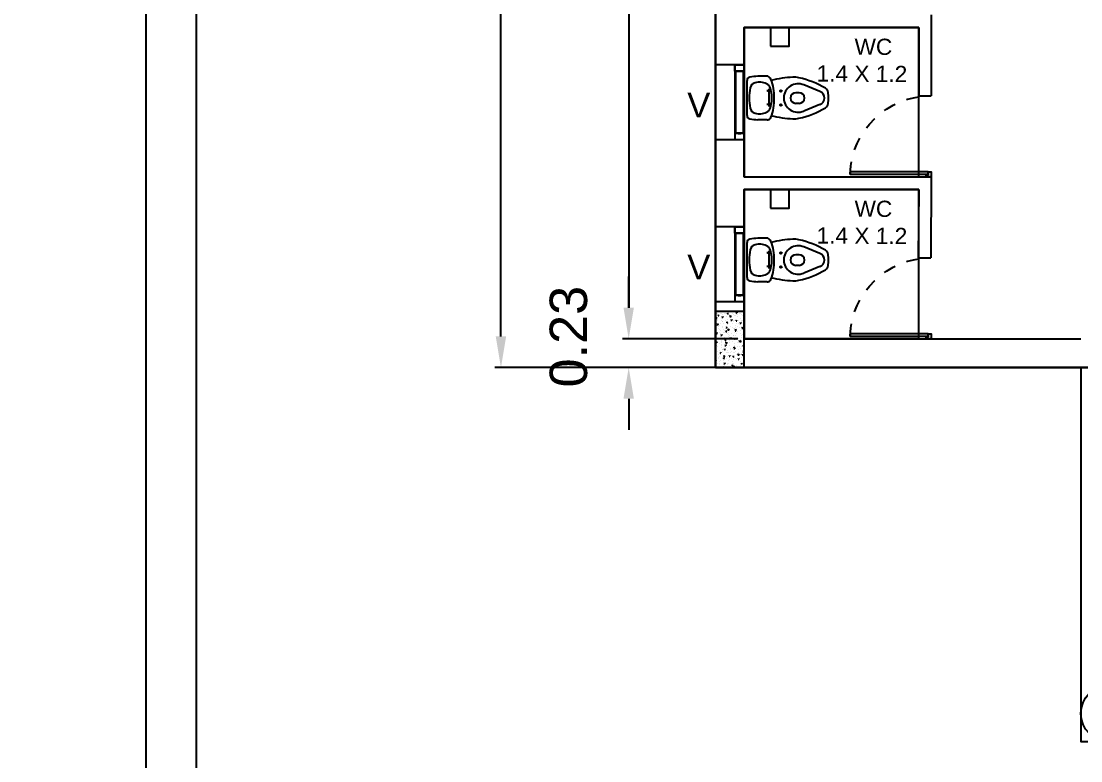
# Model space of a CAD drawing. Header units: metres. Extents: x 0 to 2048, y 111 to 219.
# Drawn here: x 1816.86 to 1825.36, y 158.93 to 164.86 of the extents above; entities that cross this region are included whole.
import ezdxf

# ---------------------------------------------------------------- set-up
doc = ezdxf.new("R2010")
doc.units = ezdxf.units.M
doc.header["$LTSCALE"] = 0.5
doc.header["$MEASUREMENT"] = 0
doc.header["$PDMODE"] = 3
doc.linetypes.add('CONTIN', pattern=[0])
doc.linetypes.add('HIDDEN2', pattern=[0.1875, 0.125, -0.0625])
for name, color, linetype in [('BLK_1_FLR_0_BLT_UP_AREA', 27, 'Continuous'), ('BLK_1_FLR_0_WASH', 60, 'Continuous'), ('BLK_1_FLR_0_WATER_CLOSET', 213, 'Continuous')]:
    doc.layers.add(name, color=color, linetype=linetype)
doc.layers.add('layout bou', color=1, linetype='Continuous', lineweight=60)
doc.layers.add('layout bou @ 1', color=1, linetype='Continuous', lineweight=60)
doc.styles.add('200LT_S', font='arial.ttf', dxfattribs={"height": 0.3})
doc.styles.add('PATTA & SITE', font='arial.ttf', dxfattribs={"height": 1.5})
doc.styles.get("Standard").update_dxf_attribs({"font": ''})
doc.styles.get('Standard').set_extended_font_data('Arial Black')
doc.dimstyles.new('Building Arrow', dxfattribs={"dimscale": 0, "dimtxt": 1, "dimasz": 1, "dimexe": 0.18, "dimexo": 0.0625, "dimgap": 0.09, "dimtad": 0, "dimdec": 1, "dimzin": 0, "dimdsep": 46, "dimtxsty": 'Standard', "dimcen": 0.09, "dimse1": 1, "dimse2": 1, "dimclrt": 7, "dimadec": 1, "dimazin": 0, "dimtfac": 1, "dimtdec": 1, "dimtofl": 0, "dimtmove": 0, "dimatfit": 3, "dimfxl": 0, "dimtolj": 1, "dimtzin": 0, "dimarcsym": 0})

# ---------------------------------------------------------------- blocks, each defined once
blk = doc.blocks.new('*D4')
at = {"layer": 'Defpoints', "color": 0, "lineweight": -3}
for p in [(1730.1741, 160.2208), (1730.1741, 160.2208), (1916.2515, 130.4545)]:
    blk.add_point(p, dxfattribs=at)
at = {"layer": 'layout bou', "color": 0, "lineweight": -2}
for p, q in [((1731.1615, 160.0628), (1821.1248, 145.6716)), ((1915.2641, 130.6124), (1825.3008, 145.0036))]:
    blk.add_line(p, q, dxfattribs=at)
at = {"layer": 'layout bou', "color": 0, "lineweight": -3}
for points in [[(1731.1879, 160.2274), (1731.1352, 159.8982), (1730.1741, 160.2208)], [(1915.2904, 130.777), (1915.2378, 130.4478), (1916.2515, 130.4545)]]:
    blk.add_solid(points, dxfattribs=at)
at = {"layer": 'layout bou', "color": 7, "lineweight": 15, "insert": (1823.2128, 145.3376), "char_height": 1, "attachment_point": 5, "rotation": 350.91154}
blk.add_mtext('\\A1;188.4', dxfattribs=at)
blk = doc.blocks.new('*D9')
at = {"layer": 'Defpoints', "color": 0, "lineweight": -3}
for p in [(1764.1257, 208.0316), (1764.1257, 208.0316), (1929.9765, 145.7045)]:
    blk.add_point(p, dxfattribs=at)
at = {"layer": 'layout bou', "color": 0, "lineweight": -2}
for p, q in [((1765.0618, 207.6799), (1845.0867, 177.6063)), ((1929.0405, 146.0562), (1849.0155, 176.1298))]:
    blk.add_line(p, q, dxfattribs=at)
at = {"layer": 'layout bou', "color": 0, "lineweight": -3}
for points in [[(1765.1204, 207.8359), (1765.0031, 207.5239), (1764.1257, 208.0316)], [(1929.0991, 146.2122), (1928.9818, 145.9002), (1929.9765, 145.7045)]]:
    blk.add_solid(points, dxfattribs=at)
at = {"layer": 'layout bou', "color": 7, "lineweight": 15, "insert": (1847.0511, 176.868), "char_height": 1, "attachment_point": 5, "rotation": 339.40364}
blk.add_mtext('\\A1;177.2', dxfattribs=at)

msp = doc.modelspace()

# ---------------------------------------------------------------- linework, layer by layer
at = {"color": 7, "lineweight": -3}
for p, q in [((1817.86237, 204.72498), (1817.86237, 138.48062)), ((1818.26605, 204.3213), (1818.26605, 138.8843)), ((1820.70908, 162.33467), (1820.70908, 177.08467)), ((1821.73335, 169.39467), (1821.73335, 162.56467)), ((1821.73335, 162.56467), (1821.73335, 162.81467)), ((1821.73335, 161.83467), (1821.73335, 161.58467))]:
    msp.add_line(p, q, dxfattribs=at)
at = {"color": 0, "lineweight": -3}
for p, q in [((1822.42887, 177.33467), (1822.42887, 162.08467)), ((1822.42887, 162.08467), (1822.42887, 177.33467)), ((1824.15887, 164.91467), (1824.15887, 164.26468)), ((1822.65887, 163.61467), (1822.65887, 164.81467)), ((1822.65887, 164.81467), (1824.05887, 164.81467)), ((1824.05887, 164.81467), (1824.05887, 164.26468)), ((1824.05887, 164.26468), (1824.15887, 164.26468)), ((1822.65887, 163.61467), (1824.15887, 163.61467)), ((1824.15887, 163.61467), (1824.1554, 162.96469)), ((1822.65887, 162.31467), (1822.65887, 163.51467)), ((1822.65887, 163.51467), (1824.05887, 163.51467)), ((1824.05887, 163.51467), (1824.0554, 162.96469)), ((1824.0554, 162.96469), (1824.1554, 162.96469)), ((1824.05887, 162.31467), (1822.65887, 162.31467)), ((1822.65887, 162.31467), (1825.35887, 162.31467)), ((1822.42887, 162.08467), (1826.72785, 162.08467)), ((1826.72785, 162.08467), (1822.42887, 162.08467))]:
    msp.add_line(p, q, dxfattribs=at)
at = {"color": 8, "lineweight": -3}
for p, q in [((1822.42887, 162.08467), (1822.42887, 177.33467)), ((1825.35887, 162.08467), (1822.42887, 162.08467))]:
    msp.add_line(p, q, dxfattribs=at)
at = {"lineweight": -3}
for p, q in [((1822.65887, 164.51467), (1822.42887, 164.51467)), ((1822.84806, 164.42211, 0), (1822.76762, 164.42234, 0)), ((1822.65887, 164.0988, 0), (1822.65887, 164.39745, 0)), ((1822.68254, 164.10762, 0), (1822.68254, 164.38863, 0)), ((1823.26718, 164.30117, 0), (1823.1368, 164.35266, 0)), ((1822.87423, 164.30512, 0), (1822.84244, 164.30512, 0)), ((1822.85961, 164.179, 0), (1822.85961, 164.3205, 0)), ((1823.09981, 164.29096, 0), (1823.07321, 164.29096, 0)), ((1822.87423, 164.19724, 0), (1822.84244, 164.19724, 0)), ((1823.09981, 164.20529, 0), (1823.07321, 164.20529, 0)), ((1823.26718, 164.19508, 0), (1823.1368, 164.14359, 0)), ((1822.84391, 164.07391, 0), (1822.76762, 164.07391, 0)), ((1822.42887, 163.91467), (1822.65887, 163.91467)), ((1822.65887, 163.21467), (1822.42887, 163.21467)), ((1822.65887, 162.7988, 0), (1822.65887, 163.09745, 0)), ((1822.68254, 162.80762, 0), (1822.68254, 163.08863, 0)), ((1822.84806, 163.12211, 0), (1822.76762, 163.12234, 0)), ((1822.87423, 163.00512, 0), (1822.84244, 163.00512, 0)), ((1822.85961, 162.879, 0), (1822.85961, 163.0205, 0)), ((1823.09981, 162.99096, 0), (1823.07321, 162.99096, 0)), ((1823.26718, 163.00117, 0), (1823.1368, 163.05266, 0)), ((1822.87423, 162.89724, 0), (1822.84244, 162.89724, 0)), ((1823.09981, 162.90529, 0), (1823.07321, 162.90529, 0)), ((1823.26718, 162.89508, 0), (1823.1368, 162.84359, 0)), ((1822.84391, 162.77391, 0), (1822.76762, 162.77391, 0)), ((1822.42887, 162.61467), (1822.65887, 162.61467)), ((1822.43251, 162.48926), (1822.43113, 162.48037)), ((1822.43113, 162.48037), (1822.44063, 162.48148)), ((1822.43284, 162.48895), (1822.44096, 162.48116)), ((1822.43401, 162.47835), (1822.43401, 162.47835)), ((1822.43616, 162.51892), (1822.43616, 162.51892)), ((1822.43626, 162.53174), (1822.43626, 162.53174)), ((1822.43988, 162.51765), (1822.43988, 162.51765)), ((1822.44429, 162.52057), (1822.44429, 162.52057)), ((1822.44629, 162.46714), (1822.44629, 162.46714)), ((1822.44928, 162.4827), (1822.44928, 162.4827)), ((1822.45084, 162.50874), (1822.45032, 162.50276)), ((1822.45032, 162.50276), (1822.45658, 162.50392)), ((1822.45084, 162.50874), (1822.45659, 162.50392)), ((1822.47317, 162.51643), (1822.47317, 162.51643)), ((1822.47366, 162.49076), (1822.47366, 162.49076)), ((1822.47958, 162.46592), (1822.47958, 162.46592)), ((1822.48044, 162.5193), (1822.48044, 162.5193)), ((1822.48117, 162.49879), (1822.48117, 162.49879)), ((1822.48584, 162.49442), (1822.48248, 162.48944)), ((1822.48248, 162.48945), (1822.48853, 162.48742)), ((1822.48373, 162.49427), (1822.48373, 162.49427)), ((1822.48584, 162.49442), (1822.48853, 162.48742)), ((1822.48709, 162.51184), (1822.48709, 162.51184)), ((1822.50312, 162.52275), (1822.50312, 162.52275)), ((1822.50646, 162.51522), (1822.50646, 162.51522)), ((1822.51287, 162.46471), (1822.51287, 162.46471)), ((1822.51313, 162.46443), (1822.51313, 162.46443)), ((1822.51988, 162.49299), (1822.51988, 162.49299)), ((1822.52317, 162.46796), (1822.52317, 162.46796)), ((1822.52606, 162.52261), (1822.52554, 162.51663)), ((1822.52554, 162.51664), (1822.5318, 162.5178)), ((1822.52606, 162.52261), (1822.53181, 162.51779)), ((1822.53819, 162.49237), (1822.53819, 162.49237)), ((1822.53975, 162.514), (1822.53975, 162.514)), ((1822.54647, 162.50252), (1822.54509, 162.49363)), ((1822.5451, 162.49363), (1822.5546, 162.49474)), ((1822.5468, 162.50221), (1822.55492, 162.49442)), ((1822.55101, 162.52984), (1822.55101, 162.52984)), ((1822.55835, 162.47009), (1822.555, 162.46511)), ((1822.555, 162.46512), (1822.56104, 162.46309)), ((1822.55835, 162.47009), (1822.56104, 162.46309)), ((1822.55932, 162.46669), (1822.55932, 162.46669)), ((1822.56279, 162.51862), (1822.56279, 162.51862)), ((1822.57304, 162.51278), (1822.57304, 162.51278)), ((1822.57785, 162.50477), (1822.57785, 162.50477)), ((1822.58902, 162.47247), (1822.58902, 162.47247)), ((1822.59045, 162.50353), (1822.59045, 162.50353)), ((1822.59128, 162.52586), (1822.59128, 162.52586)), ((1822.59501, 162.46476), (1822.59448, 162.45878)), ((1822.59501, 162.46476), (1822.60075, 162.45994)), ((1822.59862, 162.52978), (1822.59526, 162.5248)), ((1822.59526, 162.52481), (1822.6013, 162.52278)), ((1822.59862, 162.52978), (1822.6013, 162.52278)), ((1822.60075, 162.53051), (1822.60702, 162.53167)), ((1822.60112, 162.53467), (1822.60076, 162.53051)), ((1822.60344, 162.53467), (1822.60703, 162.53167)), ((1822.60633, 162.51157), (1822.60633, 162.51157)), ((1822.6078, 162.49849), (1822.6078, 162.49849)), ((1822.6249, 162.5151), (1822.6249, 162.5151)), ((1822.62975, 162.52246), (1822.62975, 162.52246)), ((1822.62989, 162.47723), (1822.62989, 162.47723)), ((1822.63962, 162.51035), (1822.63962, 162.51035)), ((1822.63976, 162.46414), (1822.63976, 162.46414)), ((1822.64238, 162.50638), (1822.64238, 162.50638)), ((1822.43175, 162.42497), (1822.43175, 162.42497)), ((1822.44558, 162.43473), (1822.44222, 162.42975)), ((1822.44222, 162.42976), (1822.44827, 162.42773)), ((1822.44457, 162.43701), (1822.44404, 162.43103)), ((1822.44404, 162.43104), (1822.45031, 162.43219)), ((1822.44457, 162.43701), (1822.45031, 162.43219)), ((1822.44558, 162.43473), (1822.44826, 162.42773)), ((1822.44617, 162.4606), (1822.44617, 162.4606)), ((1822.45378, 162.4152), (1822.45378, 162.4152)), ((1822.45618, 162.40228), (1822.45618, 162.40228)), ((1822.45759, 162.41954), (1822.45759, 162.41954)), ((1822.46089, 162.39451), (1822.46089, 162.39451)), ((1822.46915, 162.38399), (1822.46915, 162.38399)), ((1822.4714, 162.43737), (1822.4714, 162.43737)), ((1822.48258, 162.40508), (1822.48258, 162.40508)), ((1822.48484, 162.45846), (1822.48484, 162.45846)), ((1822.48707, 162.41398), (1822.48707, 162.41398)), ((1822.48872, 162.45639), (1822.48872, 162.45639)), ((1822.49118, 162.44047), (1822.49118, 162.44047)), ((1822.49703, 162.39324), (1822.49703, 162.39324)), ((1822.50119, 162.38215), (1822.50119, 162.38215)), ((1822.51351, 162.37916), (1822.51299, 162.37318)), ((1822.51351, 162.37916), (1822.51926, 162.37434)), ((1822.51809, 162.4104), (1822.51474, 162.40542)), ((1822.51474, 162.40543), (1822.52078, 162.4034)), ((1822.51809, 162.4104), (1822.52078, 162.40339)), ((1822.51979, 162.45089), (1822.51926, 162.44491)), ((1822.51926, 162.44491), (1822.52553, 162.44607)), ((1822.51979, 162.45089), (1822.52553, 162.44606)), ((1822.52036, 162.41277), (1822.52036, 162.41277)), ((1822.52314, 162.40611), (1822.52314, 162.40611)), ((1822.52816, 162.43009), (1822.52816, 162.43009)), ((1822.52992, 162.3958), (1822.52854, 162.3869)), ((1822.52855, 162.38691), (1822.53804, 162.38801)), ((1822.53025, 162.39548), (1822.53837, 162.38769)), ((1822.53368, 162.3856), (1822.53368, 162.3856)), ((1822.53594, 162.43899), (1822.53594, 162.43899)), ((1822.54615, 162.46349), (1822.54615, 162.46349)), ((1822.55365, 162.41155), (1822.55365, 162.41155)), ((1822.56262, 162.44165), (1822.56262, 162.44165)), ((1822.5676, 162.40378), (1822.5676, 162.40378)), ((1822.5728, 162.4603), (1822.5728, 162.4603)), ((1822.57333, 162.39801), (1822.57333, 162.39801)), ((1822.57559, 162.45139), (1822.57559, 162.45139)), ((1822.57944, 162.46227), (1822.57944, 162.46227)), ((1822.58281, 162.40198), (1822.58281, 162.40198)), ((1822.58677, 162.41909), (1822.58677, 162.41909)), ((1822.58694, 162.41034), (1822.58694, 162.41034)), ((1822.59061, 162.38607), (1822.58725, 162.38109)), ((1822.58725, 162.3811), (1822.5933, 162.37907)), ((1822.5882, 162.38706), (1822.59447, 162.38822)), ((1822.58873, 162.39303), (1822.58821, 162.38706)), ((1822.58873, 162.39303), (1822.59448, 162.38821)), ((1822.59061, 162.38607), (1822.59329, 162.37906)), ((1822.59448, 162.45879), (1822.60075, 162.45994)), ((1822.59876, 162.44038), (1822.59876, 162.44038)), ((1822.60206, 162.41534), (1822.60206, 162.41534)), ((1822.61273, 162.46106), (1822.61273, 162.46106)), ((1822.61781, 162.44018), (1822.61781, 162.44018)), ((1822.62023, 162.40912), (1822.62023, 162.40912)), ((1822.63087, 162.44576), (1822.62751, 162.44078)), ((1822.62751, 162.44079), (1822.63356, 162.43876)), ((1822.62782, 162.38186), (1822.62782, 162.38186)), ((1822.63087, 162.44576), (1822.63356, 162.43875)), ((1822.63787, 162.39962), (1822.63787, 162.39962)), ((1822.6382, 162.41407), (1822.6382, 162.41407)), ((1822.64012, 162.453), (1822.64012, 162.453)), ((1822.6415, 162.38904), (1822.6415, 162.38904)), ((1822.64388, 162.40905), (1822.6425, 162.40016)), ((1822.64251, 162.40016), (1822.65201, 162.40127)), ((1822.64421, 162.40874), (1822.65233, 162.40095)), ((1822.64602, 162.45984), (1822.64602, 162.45984)), ((1822.64977, 162.40582), (1822.64977, 162.40582)), ((1822.65352, 162.4079), (1822.65352, 162.4079)), ((1822.42949, 162.37159), (1822.42949, 162.37159)), ((1822.43394, 162.31456), (1822.43394, 162.31456)), ((1822.43475, 162.31979), (1822.43475, 162.31979)), ((1822.43829, 162.36528), (1822.43777, 162.35931)), ((1822.43777, 162.35931), (1822.44403, 162.36047)), ((1822.43804, 162.29475), (1822.43804, 162.29475)), ((1822.43829, 162.36528), (1822.44404, 162.36046)), ((1822.46083, 162.36386), (1822.46083, 162.36386)), ((1822.46587, 162.35664), (1822.46587, 162.35664)), ((1822.46619, 162.34396), (1822.46619, 162.34396)), ((1822.46689, 162.33061), (1822.46689, 162.33061)), ((1822.46723, 162.31335), (1822.46723, 162.31335)), ((1822.47783, 162.35071), (1822.47447, 162.34573)), ((1822.47448, 162.34574), (1822.48052, 162.34371)), ((1822.47783, 162.35071), (1822.48052, 162.3437)), ((1822.47807, 162.29831), (1822.47807, 162.29831)), ((1822.48033, 162.35169), (1822.48033, 162.35169)), ((1822.49411, 162.36264), (1822.49411, 162.36264)), ((1822.50033, 162.3682), (1822.50033, 162.3682)), ((1822.50052, 162.31213), (1822.50052, 162.31213)), ((1822.50532, 162.33033), (1822.50532, 162.33033)), ((1822.50724, 162.30743), (1822.50671, 162.30146)), ((1822.50671, 162.30146), (1822.51298, 162.30262)), ((1822.50724, 162.30743), (1822.51298, 162.30261)), ((1822.5112, 162.32383), (1822.5112, 162.32383)), ((1822.51299, 162.37319), (1822.51925, 162.37434)), ((1822.5274, 162.36142), (1822.5274, 162.36142)), ((1822.53143, 162.33222), (1822.53143, 162.33222)), ((1822.53316, 162.34779), (1822.53316, 162.34779)), ((1822.53381, 162.31091), (1822.53381, 162.31091)), ((1822.53647, 162.36693), (1822.53647, 162.36693)), ((1822.53977, 162.3419), (1822.53977, 162.3419)), ((1822.54476, 162.30402), (1822.54476, 162.30402)), ((1822.55034, 162.32637), (1822.54699, 162.3214)), ((1822.54699, 162.3214), (1822.55303, 162.31938)), ((1822.55034, 162.32637), (1822.55303, 162.31937)), ((1822.56069, 162.36021), (1822.56069, 162.36021)), ((1822.5671, 162.3097), (1822.5671, 162.3097)), ((1822.57108, 162.34462), (1822.57108, 162.34462)), ((1822.57592, 162.34062), (1822.57592, 162.34062)), ((1822.57921, 162.31559), (1822.57921, 162.31559)), ((1822.58246, 162.32131), (1822.58193, 162.31533)), ((1822.58193, 162.31534), (1822.5882, 162.31649)), ((1822.58226, 162.31233), (1822.58226, 162.31233)), ((1822.58246, 162.32131), (1822.5882, 162.31649)), ((1822.58451, 162.36571), (1822.58451, 162.36571)), ((1822.59282, 162.34367), (1822.59282, 162.34367)), ((1822.59398, 162.35899), (1822.59398, 162.35899)), ((1822.60038, 162.30848), (1822.60038, 162.30848)), ((1822.60704, 162.37747), (1822.60704, 162.37747)), ((1822.61536, 162.31432), (1822.61536, 162.31432)), ((1822.62286, 162.30204), (1822.6195, 162.29707)), ((1822.61951, 162.29707), (1822.62555, 162.29505)), ((1822.62286, 162.30204), (1822.62555, 162.29504)), ((1822.62733, 162.30233), (1822.62595, 162.29344)), ((1822.62596, 162.29344), (1822.63546, 162.29455)), ((1822.62727, 162.35778), (1822.62727, 162.35778)), ((1822.62766, 162.30202), (1822.63578, 162.29423)), ((1822.63367, 162.30727), (1822.63367, 162.30727)), ((1822.63561, 162.34624), (1822.63561, 162.34624)), ((1822.63783, 162.32354), (1822.63783, 162.32354)), ((1822.64648, 162.35116), (1822.64648, 162.35116)), ((1822.65767, 162.33518), (1822.65715, 162.32921)), ((1822.65715, 162.32921), (1822.65887, 162.32953)), ((1822.65767, 162.33518), (1822.65887, 162.33418)), ((1822.42887, 162.21921), (1822.43149, 162.21701)), ((1822.42887, 162.21653), (1822.43148, 162.21702)), ((1822.43202, 162.29356), (1822.43149, 162.28758)), ((1822.43149, 162.28759), (1822.43776, 162.28874)), ((1822.43202, 162.29356), (1822.43776, 162.28874)), ((1822.43757, 162.29102), (1822.43421, 162.28604)), ((1822.43421, 162.28605), (1822.44026, 162.28402)), ((1822.43757, 162.29102), (1822.44026, 162.28401)), ((1822.44144, 162.26262), (1822.44144, 162.26262)), ((1822.44303, 162.25688), (1822.44303, 162.25688)), ((1822.44848, 162.21128), (1822.44848, 162.21128)), ((1822.46238, 162.22385), (1822.46238, 162.22385)), ((1822.46464, 162.27723), (1822.46464, 162.27723)), ((1822.47419, 162.29348), (1822.47419, 162.29348)), ((1822.47472, 162.26141), (1822.47472, 162.26141)), ((1822.47581, 162.24493), (1822.47581, 162.24493)), ((1822.4762, 162.28564), (1822.4762, 162.28564)), ((1822.47748, 162.26845), (1822.47748, 162.26845)), ((1822.48177, 162.21006), (1822.48177, 162.21006)), ((1822.48247, 162.23057), (1822.48247, 162.23057)), ((1822.48621, 162.22732), (1822.48621, 162.22732)), ((1822.50043, 162.22973), (1822.5067, 162.23089)), ((1822.50096, 162.23571), (1822.50044, 162.22973)), ((1822.50096, 162.23571), (1822.50671, 162.23089)), ((1822.51008, 162.26668), (1822.50673, 162.26171)), ((1822.50673, 162.26171), (1822.51277, 162.25969)), ((1822.50801, 162.26019), (1822.50801, 162.26019)), ((1822.51008, 162.26668), (1822.51277, 162.25968)), ((1822.51337, 162.28907), (1822.51199, 162.28018)), ((1822.51199, 162.28018), (1822.52149, 162.28129)), ((1822.51363, 162.26717), (1822.51363, 162.26717)), ((1822.5137, 162.28876), (1822.52182, 162.28097)), ((1822.51693, 162.24214), (1822.51693, 162.24214)), ((1822.52121, 162.26551), (1822.52121, 162.26551)), ((1822.52691, 162.22546), (1822.52691, 162.22546)), ((1822.52917, 162.27884), (1822.52917, 162.27884)), ((1822.5413, 162.25897), (1822.5413, 162.25897)), ((1822.54317, 162.28948), (1822.54317, 162.28948)), ((1822.55307, 162.24087), (1822.55307, 162.24087)), ((1822.55318, 162.23116), (1822.55318, 162.23116)), ((1822.55637, 162.21583), (1822.55637, 162.21583)), ((1822.56657, 162.23786), (1822.56657, 162.23786)), ((1822.56882, 162.29124), (1822.56882, 162.29124)), ((1822.57459, 162.25776), (1822.57459, 162.25776)), ((1822.57565, 162.24361), (1822.58192, 162.24477)), ((1822.57618, 162.24958), (1822.57566, 162.24361)), ((1822.57618, 162.24958), (1822.58193, 162.24476)), ((1822.5826, 162.24235), (1822.57924, 162.23738)), ((1822.57924, 162.23738), (1822.58529, 162.23536)), ((1822.58, 162.25894), (1822.58, 162.25894)), ((1822.5826, 162.24235), (1822.58529, 162.23535)), ((1822.5842, 162.27772), (1822.5842, 162.27772)), ((1822.59251, 162.21456), (1822.59251, 162.21456)), ((1822.60283, 162.28535), (1822.60283, 162.28535)), ((1822.60788, 162.25654), (1822.60788, 162.25654)), ((1822.61284, 162.22703), (1822.61284, 162.22703)), ((1822.61865, 162.28928), (1822.61865, 162.28928)), ((1822.62364, 162.25141), (1822.62364, 162.25141)), ((1822.6311, 162.23947), (1822.6311, 162.23947)), ((1822.63336, 162.29285), (1822.63336, 162.29285)), ((1822.64117, 162.25533), (1822.64117, 162.25533)), ((1822.64784, 162.26522), (1822.64784, 162.26522)), ((1822.65087, 162.25749), (1822.65714, 162.25864)), ((1822.6514, 162.26346), (1822.65088, 162.25748)), ((1822.6514, 162.26346), (1822.65714, 162.25864)), ((1822.65511, 162.21802), (1822.65176, 162.21305)), ((1822.65176, 162.21305), (1822.6578, 162.21102)), ((1822.6548, 162.28801), (1822.6548, 162.28801)), ((1822.65511, 162.21802), (1822.6578, 162.21102)), ((1822.65809, 162.26298), (1822.65809, 162.26298)), ((1822.42956, 162.1473), (1822.42887, 162.14628)), ((1822.42887, 162.14144), (1822.43225, 162.14031)), ((1822.42956, 162.1473), (1822.43225, 162.1403)), ((1822.43656, 162.17313), (1822.43656, 162.17313)), ((1822.45134, 162.19373), (1822.45134, 162.19373)), ((1822.45464, 162.16869), (1822.45464, 162.16869)), ((1822.45488, 162.16077), (1822.45488, 162.16077)), ((1822.45963, 162.13082), (1822.45963, 162.13082)), ((1822.46013, 162.17046), (1822.46013, 162.17046)), ((1822.46982, 162.20699), (1822.46647, 162.20202)), ((1822.46647, 162.20202), (1822.47251, 162.2)), ((1822.46982, 162.20699), (1822.47251, 162.19999)), ((1822.4713, 162.13817), (1822.4713, 162.13817)), ((1822.47356, 162.19155), (1822.47356, 162.19155)), ((1822.48817, 162.15955), (1822.48817, 162.15955)), ((1822.49079, 162.16742), (1822.49079, 162.16742)), ((1822.49408, 162.14239), (1822.49408, 162.14239)), ((1822.49469, 162.16398), (1822.49416, 162.158)), ((1822.49416, 162.15801), (1822.50043, 162.15917)), ((1822.49469, 162.16398), (1822.50043, 162.15916)), ((1822.49682, 162.18235), (1822.49544, 162.17345)), ((1822.49544, 162.17346), (1822.50494, 162.17456)), ((1822.49622, 162.16901), (1822.49622, 162.16901)), ((1822.49715, 162.18203), (1822.50526, 162.17424)), ((1822.51506, 162.20885), (1822.51506, 162.20885)), ((1822.52146, 162.15834), (1822.52146, 162.15834)), ((1822.52191, 162.20427), (1822.52191, 162.20427)), ((1822.52466, 162.17207), (1822.52466, 162.17207)), ((1822.53023, 162.14111), (1822.53023, 162.14111)), ((1822.53122, 162.2072), (1822.53122, 162.2072)), ((1822.54234, 162.18266), (1822.53898, 162.17769)), ((1822.53898, 162.17769), (1822.54502, 162.17566)), ((1822.54123, 162.14888), (1822.54123, 162.14888)), ((1822.54234, 162.18266), (1822.54502, 162.17566)), ((1822.54834, 162.20763), (1822.54834, 162.20763)), ((1822.55475, 162.15712), (1822.55475, 162.15712)), ((1822.56135, 162.17796), (1822.56135, 162.17796)), ((1822.56206, 162.13109), (1822.56206, 162.13109)), ((1822.56319, 162.17284), (1822.56319, 162.17284)), ((1822.56431, 162.18448), (1822.56431, 162.18448)), ((1822.5699, 162.17786), (1822.56938, 162.17188)), ((1822.56938, 162.17188), (1822.57565, 162.17304)), ((1822.5699, 162.17786), (1822.57565, 162.17304)), ((1822.57549, 162.15218), (1822.57549, 162.15218)), ((1822.57775, 162.20556), (1822.57775, 162.20556)), ((1822.58163, 162.20641), (1822.58163, 162.20641)), ((1822.58804, 162.1559), (1822.58804, 162.1559)), ((1822.59581, 162.18953), (1822.59581, 162.18953)), ((1822.60079, 162.15165), (1822.60079, 162.15165)), ((1822.61078, 162.19561), (1822.6094, 162.18671)), ((1822.60941, 162.18672), (1822.6189, 162.18782)), ((1822.61111, 162.19529), (1822.61923, 162.1875)), ((1822.61485, 162.15833), (1822.6115, 162.15336)), ((1822.6115, 162.15336), (1822.61754, 162.15133)), ((1822.61485, 162.15833), (1822.61754, 162.15133)), ((1822.61492, 162.2052), (1822.61492, 162.2052)), ((1822.62133, 162.15469), (1822.62133, 162.15469)), ((1822.62285, 162.16871), (1822.62285, 162.16871)), ((1822.62659, 162.13271), (1822.62659, 162.13271)), ((1822.62884, 162.18609), (1822.62884, 162.18609)), ((1822.63195, 162.18825), (1822.63195, 162.18825)), ((1822.63525, 162.16322), (1822.63525, 162.16322)), ((1822.64024, 162.12535), (1822.64024, 162.12535)), ((1822.64512, 162.19173), (1822.6446, 162.18575)), ((1822.6446, 162.18576), (1822.65087, 162.18692)), ((1822.64512, 162.19173), (1822.65087, 162.18691)), ((1822.64821, 162.20398), (1822.64821, 162.20398)), ((1822.65461, 162.15347), (1822.65461, 162.15347)), ((1822.65785, 162.2069), (1822.65785, 162.2069)), ((1822.42909, 162.11005), (1822.42909, 162.11005)), ((1822.44657, 162.11482), (1822.44657, 162.11482)), ((1822.45787, 162.11708), (1822.45787, 162.11708)), ((1822.46238, 162.10883), (1822.46238, 162.10883)), ((1822.46905, 162.08478), (1822.46905, 162.08478)), ((1822.48788, 162.08628), (1822.49415, 162.08744)), ((1822.48841, 162.09226), (1822.48789, 162.08628)), ((1822.48841, 162.09226), (1822.49416, 162.08743)), ((1822.49567, 162.10761), (1822.49567, 162.10761)), ((1822.50207, 162.12297), (1822.49872, 162.118)), ((1822.49872, 162.118), (1822.50476, 162.11597)), ((1822.49907, 162.10451), (1822.49907, 162.10451)), ((1822.50207, 162.12297), (1822.50476, 162.11597)), ((1822.50623, 162.11069), (1822.50623, 162.11069)), ((1822.5224, 162.11869), (1822.5224, 162.11869)), ((1822.52895, 162.1064), (1822.52895, 162.1064)), ((1822.53352, 162.11608), (1822.53352, 162.11608)), ((1822.55124, 162.09056), (1822.55124, 162.09056)), ((1822.56224, 162.10518), (1822.56224, 162.10518)), ((1822.5631, 162.10016), (1822.56937, 162.10131)), ((1822.56363, 162.10613), (1822.56311, 162.10015)), ((1822.56363, 162.10613), (1822.56937, 162.10131)), ((1822.56967, 162.11481), (1822.56967, 162.11481)), ((1822.57459, 162.09864), (1822.57123, 162.09367)), ((1822.57123, 162.09367), (1822.57728, 162.09164)), ((1822.57296, 162.08977), (1822.57296, 162.08977)), ((1822.5732, 162.11452), (1822.5732, 162.11452)), ((1822.57323, 162.0988), (1822.57323, 162.0988)), ((1822.57459, 162.09864), (1822.57728, 162.09164)), ((1822.59423, 162.08888), (1822.59358, 162.08467)), ((1822.59456, 162.08857), (1822.59862, 162.08467)), ((1822.59553, 162.10397), (1822.59553, 162.10397)), ((1822.60911, 162.0885), (1822.60911, 162.0885)), ((1822.62882, 162.10275), (1822.62882, 162.10275)), ((1822.63286, 162.11039), (1822.63286, 162.11039)), ((1822.63832, 162.11403), (1822.64459, 162.11519)), ((1822.63885, 162.12001), (1822.63833, 162.11403)), ((1822.63885, 162.12001), (1822.64459, 162.11518))]:
    msp.add_line(p, q, dxfattribs=at)
at = {"linetype": 'CONTIN', "lineweight": -3, "ltscale": 0.5}
for p, q in [((1822.42887, 162.53467), (1822.42887, 162.08467)), ((1822.65887, 162.53467), (1822.42887, 162.53467)), ((1822.65887, 162.08467), (1822.65887, 162.53467)), ((1822.42887, 162.08467), (1822.65887, 162.08467))]:
    msp.add_line(p, q, dxfattribs=at)
at = {"color": 252, "lineweight": -3}
for p, q in [((1822.60887, 162.31467), (1821.68335, 162.31467)), ((1822.60887, 162.31467), (1821.68335, 162.31467)), ((1821.70908, 162.08467), (1820.65908, 162.08467)), ((1822.60887, 162.08467), (1821.68335, 162.08467))]:
    msp.add_line(p, q, dxfattribs=at)
at = {"lineweight": -3}
for points in [[(1822.58387, 164.51467), (1822.58387, 163.91467)], [(1822.65887, 164.51467), (1822.65887, 163.91467)], [(1822.63148, 164.45967), (1822.63148, 164.46467), (1822.61126, 164.46467), (1822.61126, 164.45967)], [(1822.61126, 163.96967), (1822.61126, 163.96467), (1822.63148, 163.96467), (1822.63148, 163.96967)], [(1822.58387, 163.21467), (1822.58387, 162.61467)], [(1822.63148, 163.15967), (1822.63148, 163.16467), (1822.61126, 163.16467), (1822.61126, 163.15967)], [(1822.65887, 163.21467), (1822.65887, 162.61467)], [(1822.61126, 162.66967), (1822.61126, 162.66467), (1822.63148, 162.66467), (1822.63148, 162.66967)]]:
    msp.add_lwpolyline(points, dxfattribs=at)
for points in [[(1822.58387, 164.46467), (1822.58387, 164.51467), (1822.59981, 164.51467), (1822.61387, 164.51467), (1822.65887, 164.51467), (1822.65887, 164.46467)], [(1822.65387, 163.96967), (1822.65387, 164.45967), (1822.58887, 164.45967), (1822.58887, 163.96967)], [(1822.58387, 163.96467), (1822.58387, 163.91467), (1822.59981, 163.91467), (1822.61387, 163.91467), (1822.65887, 163.91467), (1822.65887, 163.96467)], [(1822.58387, 163.16467), (1822.58387, 163.21467), (1822.59981, 163.21467), (1822.61387, 163.21467), (1822.65887, 163.21467), (1822.65887, 163.16467)], [(1822.65387, 162.66967), (1822.65387, 163.15967), (1822.58887, 163.15967), (1822.58887, 162.66967)], [(1822.58387, 162.66467), (1822.58387, 162.61467), (1822.59981, 162.61467), (1822.61387, 162.61467), (1822.65887, 162.61467), (1822.65887, 162.66467)]]:
    msp.add_lwpolyline(points, close=True, dxfattribs=at)
at = {"lineweight": -3, "extrusion": (2.604e-13, 3.297e-13, -1), "elevation": 0}
for points in [[(-1824.13583, 163.63772), (-1824.13583, 163.65533), (-1823.50845, 163.65533), (-1823.50845, 163.63772)], [(-1824.13854, 163.65533), (-1824.15887, 163.65533), (-1824.15887, 163.61468), (-1824.11822, 163.61468), (-1824.11822, 163.63501), (-1824.13854, 163.63501)], [(-1824.13583, 162.33772), (-1824.13583, 162.35533), (-1823.50845, 162.35533), (-1823.50845, 162.33772)], [(-1824.13854, 162.35533), (-1824.15887, 162.35533), (-1824.15887, 162.31468), (-1824.11822, 162.31468), (-1824.11822, 162.33501), (-1824.13854, 162.33501)]]:
    msp.add_lwpolyline(points, close=True, dxfattribs=at)
at = {"lineweight": -3}
for centre in [(1822.85961, 164.30512, 0), (1822.954, 164.304, 0), (1822.85961, 164.19724, 0), (1822.954, 164.19225, 0), (1822.85961, 163.00512, 0), (1822.954, 163.004, 0), (1822.85961, 162.89724, 0), (1822.954, 162.89225, 0)]:
    msp.add_circle(centre, 0.00684, dxfattribs=at)
at = {"linetype": 'CONTIN', "lineweight": -3, "ltscale": 0.5}
msp.add_circle((1825.58406, 159.30941), 0.22519, dxfattribs=at)
at = {"lineweight": -3}
for centre, radius, start, end in [((1822.80034, 163.78345, 0), 0.63972, 92.931908, 98.559469), ((1822.83787, 164.38554, 0), 0.03796, 19.592625, 74.425969), ((1822.71048, 164.38863, 0), 0.02794, 101.049486, 179.999998), ((1822.75866, 164.31994, 0), 0.05212, 103.784368, 169.670523), ((1822.82181, 164.00833, 0), 0.37003, 97.994999, 101.783759), ((1822.78261, 164.25134, 0), 0.12403, 51.607015, 95.675805), ((1822.65229, 164.25054, 0), 0.22934, 359.39619, 25.299503), ((1822.54697, 164.26304, 0), 0.35355, 357.581954, 22.48894), ((1823.10046, 163.45598, 0), 0.96026, 93.027372, 103.457773), ((1823.09112, 164.24812, 0), 0.11408, 66.394033, 179.999998), ((1823.05814, 164.22884, 0), 0.18625, 77.569967, 92.580957), ((1822.94464, 163.71388, 0), 0.71356, 59.156865, 77.569967), ((1823.06618, 164.25613, 0), 0.36618, 168.475599, 181.252938), ((1823.07321, 164.24812, 0), 0.04283, 89.999998, 269.999998), ((1823.09981, 164.24812, 0), 0.04283, 269.999998, 89.999998), ((1823.24667, 164.24812, 0), 0.05687, 359.999998, 68.869776), ((1823.2866, 164.28655, 0), 0.04656, 6.763503, 59.156865), ((1822.89948, 164.24064, 0), 0.43639, 0.982148, 6.763503), ((1823.06618, 164.24012, 0), 0.36618, 178.747058, 191.524398), ((1822.75866, 164.17631, 0), 0.05212, 190.329473, 256.215629), ((1822.65229, 164.24571, 0), 0.22934, 334.700493, 0.603806), ((1822.49042, 164.23697, 0), 0.40994, 339.197805, 1.558784), ((1823.09112, 164.24812, 0), 0.11408, 179.999998, 293.605963), ((1822.94464, 164.78236, 0), 0.71356, 282.43003, 300.843131), ((1823.24667, 164.24812, 0), 0.05687, 291.13022, 359.999998), ((1823.2866, 164.20969, 0), 0.04656, 300.843131, 353.236493), ((1822.89948, 164.2556, 0), 0.43639, 353.236493, 359.017848), ((1822.71048, 164.10762, 0), 0.02794, 179.999998, 258.950511), ((1822.80034, 164.7128, 0), 0.63972, 261.440527, 267.068088), ((1822.82181, 164.48792, 0), 0.37003, 258.216237, 262.004997), ((1822.78261, 164.24491, 0), 0.12403, 264.324192, 308.392981), ((1822.84782, 164.10207, 0), 0.02794, 270.495318, 337.511056), ((1823.10046, 165.04027, 0), 0.96026, 256.542223, 266.972624), ((1823.05814, 164.26741, 0), 0.18625, 267.419039, 282.43003), ((1822.81119, 164.7128, 0), 0.63972, 272.931908, 273.304073), ((1822.71048, 163.08863, 0), 0.02794, 101.049486, 179.999998), ((1822.80034, 162.48345, 0), 0.63972, 92.931908, 98.559469), ((1822.75866, 163.01994, 0), 0.05212, 103.784368, 169.670523), ((1822.82181, 162.70833, 0), 0.37003, 97.994999, 101.783759), ((1822.78261, 162.95134, 0), 0.12403, 51.607015, 95.675805), ((1822.83787, 163.08554, 0), 0.03796, 19.592625, 74.425969), ((1822.54697, 162.96304, 0), 0.35355, 357.581954, 22.48894), ((1823.10046, 162.15598, 0), 0.96026, 93.027372, 103.457773), ((1823.09112, 162.94812, 0), 0.11408, 66.394033, 179.999998), ((1823.05814, 162.92884, 0), 0.18625, 77.569967, 92.580957), ((1822.94464, 162.41388, 0), 0.71356, 59.156865, 77.569967), ((1823.06618, 162.95613, 0), 0.36618, 168.475599, 181.252938), ((1822.65229, 162.95054, 0), 0.22934, 359.39619, 25.299503), ((1823.07321, 162.94812, 0), 0.04283, 89.999998, 269.999998), ((1823.09981, 162.94812, 0), 0.04283, 269.999998, 89.999998), ((1823.24667, 162.94812, 0), 0.05687, 359.999998, 68.869776), ((1823.2866, 162.98655, 0), 0.04656, 6.763503, 59.156865), ((1822.89948, 162.94064, 0), 0.43639, 0.982148, 6.763503), ((1823.06618, 162.94012, 0), 0.36618, 178.747058, 191.524398), ((1822.65229, 162.94571, 0), 0.22934, 334.700493, 0.603806), ((1822.49042, 162.93697, 0), 0.40994, 339.197805, 1.558784), ((1823.09112, 162.94812, 0), 0.11408, 179.999998, 293.605963), ((1823.24667, 162.94812, 0), 0.05687, 291.13022, 359.999998), ((1823.2866, 162.90969, 0), 0.04656, 300.843131, 353.236493), ((1822.89948, 162.9556, 0), 0.43639, 353.236493, 359.017848), ((1822.71048, 162.80762, 0), 0.02794, 179.999998, 258.950511), ((1822.75866, 162.87631, 0), 0.05212, 190.329473, 256.215629), ((1822.82181, 163.18792, 0), 0.37003, 258.216237, 262.004997), ((1822.78261, 162.94491, 0), 0.12403, 264.324192, 308.392981), ((1823.10046, 163.74027, 0), 0.96026, 256.542223, 266.972624), ((1822.94464, 163.48236, 0), 0.71356, 282.43003, 300.843131), ((1822.80034, 163.4128, 0), 0.63972, 261.440527, 267.068088), ((1822.81119, 163.4128, 0), 0.63972, 272.931908, 273.304073), ((1822.84782, 162.80207, 0), 0.02794, 270.495318, 337.511056), ((1823.05814, 162.96741, 0), 0.18625, 267.419039, 282.43003)]:
    msp.add_arc(centre, radius, start, end, dxfattribs=at)
at = {"linetype": 'HIDDEN2', "lineweight": -3, "extrusion": (2.604e-13, 3.297e-13, -1)}
for centre in [(-1824.1554, 163.61741), (-1824.1554, 162.31741)]:
    msp.add_arc(centre, 0.64728, 1.797604, 90.3066, dxfattribs=at)
at = {"color": 7, "lineweight": -3}
for points in [[(1821.69169, 162.56467), (1821.77502, 162.56467), (1821.73335, 162.31467)], [(1821.69169, 162.56467), (1821.77502, 162.56467), (1821.73335, 162.31467)], [(1820.66742, 162.33467), (1820.75075, 162.33467), (1820.70908, 162.08467)], [(1821.69169, 161.83467), (1821.77502, 161.83467), (1821.73335, 162.08467)]]:
    msp.add_solid(points, dxfattribs=at)
at = {"layer": 'BLK_1_FLR_0_BLT_UP_AREA', "color": 27, "lineweight": -3, "ltscale": 3}
msp.add_lwpolyline([(1825.35887, 162.08467), (1825.35887, 159.08467), (1830.23487, 159.08467), (1830.23487, 162.08467), (1837.67887, 162.08467), (1837.67887, 149.88467), (1852.92887, 149.88467), (1852.92887, 177.33467), (1822.42887, 177.33467), (1822.42887, 162.08467)], close=True, dxfattribs=at)
at = {"layer": 'BLK_1_FLR_0_WASH', "color": 60, "lineweight": -3}
for points in [[(1822.87074, 164.66467), (1823.02074, 164.66467), (1823.02074, 164.81467), (1822.87074, 164.81467)], [(1822.87074, 163.36467), (1823.02074, 163.36467), (1823.02074, 163.51467), (1822.87074, 163.51467)], [(1822.87074, 163.36467), (1823.02074, 163.36467), (1823.02074, 163.51467), (1822.87074, 163.51467)], [(1822.87074, 163.36467), (1823.02074, 163.36467), (1823.02074, 163.51467), (1822.87074, 163.51467)], [(1822.87074, 163.36467), (1823.02074, 163.36467), (1823.02074, 163.51467), (1822.87074, 163.51467)]]:
    msp.add_lwpolyline(points, close=True, dxfattribs=at)
at = {"layer": 'BLK_1_FLR_0_WATER_CLOSET', "color": 1, "lineweight": -3, "ltscale": 2}
for points in [[(1824.05887, 164.81467), (1822.65887, 164.81467), (1822.65887, 163.61467), (1824.05887, 163.61467)], [(1824.05887, 163.51467), (1822.65887, 163.51467), (1822.65887, 162.31467), (1824.05887, 162.31467)]]:
    msp.add_lwpolyline(points, close=True, dxfattribs=at)

# ---------------------------------------------------------------- texts
at = {"lineweight": -3, "style": 'PATTA & SITE'}
for s, height, p in [('             WC', 0.13, (1822.88818, 164.60005)), ('       1.4 X 1.2', 0.13, (1822.88674, 164.38285)), ('V', 0.1991, (1822.20133, 164.09298)), ('             WC', 0.13, (1822.88818, 163.30005)), ('       1.4 X 1.2', 0.13, (1822.88674, 163.08285)), ('V', 0.1991, (1822.20133, 162.79298))]:
    msp.add_text(s, height=height, rotation=359.619539, dxfattribs=at).set_placement(p)
at = {"lineweight": -3, "insert": (1821.2518, 162.33315), "char_height": 0.3, "attachment_point": 5, "rotation": 90, "style": '200LT_S'}
msp.add_mtext('0.23', dxfattribs=at)

# ---------------------------------------------------------------- dimensions: what is measured, and where the dimension line sits
at = {"layer": 'layout bou @ 1', "color": 8, "lineweight": 15}
for p1, p2, picture, middle in [((1929.97654, 145.70445), (1764.12569, 208.03165), '*D9', (1847.05112, 176.86805)), ((1916.25154, 130.45445), (1730.17408, 160.22078), '*D4', (1823.21281, 145.33762))]:
    dim = msp.add_aligned_dim(p1=p1, p2=p2, distance=0, dimstyle='Building Arrow', override={"dimscale": 1, "dimtix": 0, "dimtofl": 0, "dimtmove": 0, "dimatfit": 3}, dxfattribs=at)
    dim.commit()
    dim.dimension.update_dxf_attribs({"geometry": picture, "text_midpoint": middle})

doc.saveas('drawing.dxf')
